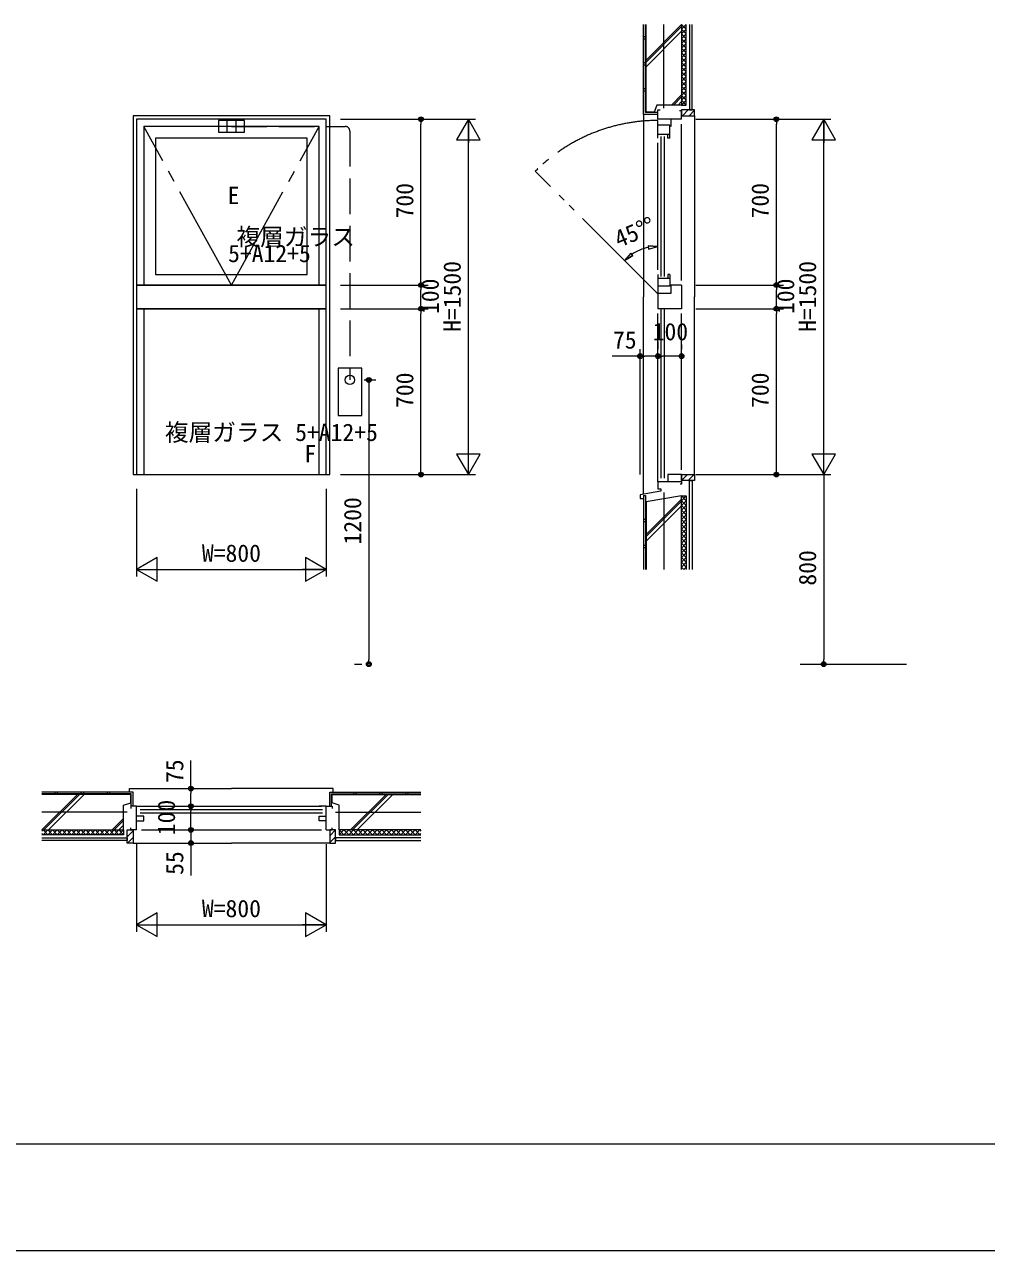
# Model space of a CAD drawing. Units: millimetres, scale not verified. Extents: x -14862 to 13831, y -10512 to 9500.
# Drawn here: x -2523 to 1537, y -4450 to 725 of the extents above; entities that cross this region are included whole.
import ezdxf
from ezdxf.enums import TextEntityAlignment as Align

# ---------------------------------------------------------------- set-up
doc = ezdxf.new("R2010")
doc.units = ezdxf.units.MM
doc.header["$LTSCALE"] = 50
for name, pattern in [('CHAIN2', [12, 9, -1, 1, -1]), ('DASHED3', [4, 3, -1]), ('DOUBLE_CHAIN2', [12.8, 9, -1, 0.6, -0.6, 0.6, -1])]:
    doc.linetypes.add(name, pattern=pattern)
for name, color, linetype, lineweight in [('0-2_YKK_ZWAK', 7, 'Continuous', 9), ('0-3_YKK_11', 2, 'Continuous', 9), ('0-4_YKK_12', 7, 'Continuous', 9), ('0-5_YSS_K', 4, 'Continuous', 9), ('0-6_YKK_13', 3, 'Continuous', 9), ('0-7_YKK_D', 4, 'Continuous', 9), ('0-8_YKK_A1', 4, 'Continuous', 9)]:
    doc.layers.add(name, color=color, linetype=linetype, lineweight=lineweight)
doc.styles.add('ＭＳ ゴシック', font='')
doc.styles.get('ＭＳ ゴシック').set_extended_font_data('MS Gothic')

msp = doc.modelspace()

# ---------------------------------------------------------------- linework, layer by layer
at = {"layer": '0-2_YKK_ZWAK'}
for p, q in [((-14850, -4000), (13650, -4000)), ((-14850, -4450), (13650, -4450))]:
    msp.add_line(p, q, dxfattribs=at)
at = {"layer": '0-3_YKK_11'}
for p, q in [((-1190, 325), (-820, 325)), ((-1190, 325), (-620, 325)), ((-850, 325), (-850, 305)), ((-650, 325), (-650, 225)), ((-650, -1174), (-650, 324)), ((310, 325), (680, 325)), ((310, 325), (880, 325)), ((650, 325), (650, 305)), ((850, 325), (850, 225)), ((850, -1174), (850, 324)), ((-850, -355), (-850, 305)), ((650, -355), (650, 305)), ((-700, 238.4), (-600, 238.4)), ((800, 238.4), (900, 238.4)), ((35.33, -240.1), (8.58, -270.58)), ((43.77, -250.43), (8.58, -270.58)), ((109.53, -209.37), (150, -212)), ((110.87, -222.63), (150, -212)), ((-850, -375), (-850, -355)), ((650, -375), (650, -355)), ((-1190, -375), (-820, -375)), ((-1190, -375), (-820, -375)), ((-850, -375), (-850, -395)), ((-850, -455), (-850, -395)), ((310, -375), (680, -375)), ((310, -375), (680, -375)), ((650, -375), (650, -395)), ((650, -455), (650, -395)), ((-850, -475), (-850, -455)), ((650, -475), (650, -455)), ((-1190, -475), (-820, -475)), ((-1190, -475), (-820, -475)), ((-850, -475), (-850, -495)), ((-850, -1155), (-850, -495)), ((310, -475), (680, -475)), ((310, -475), (680, -475)), ((650, -475), (650, -495)), ((650, -1155), (650, -495)), ((150, -615), (150, -645)), ((75, -1175), (75, -645)), ((150, -625), (150, -645)), ((250, -625), (250, -645)), ((75, -675), (-42.71, -675)), ((75, -675), (95, -675)), ((130, -675), (95, -675)), ((150, -675), (130, -675)), ((150, -675), (170, -675)), ((230, -675), (170, -675)), ((250, -675), (230, -675)), ((-1090, -775), (-1040, -775)), ((-1070, -775), (-1070, -795)), ((-1070, -795), (-1070, -1955)), ((-650, -1175), (-650, -1075)), ((-700, -1088.4), (-650, -1175)), ((-600, -1088.4), (-700, -1088.4)), ((-650, -1175), (-600, -1088.4)), ((900, -1088.4), (800, -1088.4)), ((850, -1175), (900, -1088.4)), ((-1190, -1175), (-820, -1175)), ((-1190, -1175), (-620, -1175)), ((-850, -1175), (-850, -1155)), ((310, -1175), (680, -1175)), ((310, -1175), (880, -1175)), ((650, -1175), (650, -1155)), ((850, -1175), (850, -1195)), ((-2050, -1235), (-2050, -1605)), ((-1250, -1235), (-1250, -1605)), ((850, -1195), (850, -1955)), ((-1963.4, -1525), (-2050, -1575)), ((-1963.4, -1625), (-1963.4, -1525)), ((-1336.6, -1525), (-1336.6, -1625)), ((-1250, -1575), (-1336.6, -1525)), ((-2050, -1575), (-1963.4, -1625)), ((-2050, -1575), (-1950, -1575)), ((-2049, -1575), (-1251, -1575)), ((-1250, -1575), (-1350, -1575)), ((-1336.6, -1625), (-1250, -1575)), ((-1070, -1975), (-1070, -1955)), ((850, -1975), (850, -1955)), ((-1130, -1975), (-1100, -1975)), ((-1821, -2500), (-1821, -2382.29)), ((-1881, -2500), (-1851, -2500)), ((-1821, -2500), (-1821, -2520)), ((-1821, -2555), (-1821, -2520)), ((-1881, -2575), (-1851, -2575)), ((-1871, -2575), (-1851, -2575)), ((-1821, -2575), (-1821, -2555)), ((-1821, -2575), (-1821, -2595)), ((-1821, -2655), (-1821, -2595)), ((-1821, -2655), (-1821, -2635)), ((-1881, -2675), (-1851, -2675)), ((-1871, -2675), (-1851, -2675)), ((-1821, -2675), (-1821, -2655)), ((-1821, -2675), (-1821, -2655)), ((-1821, -2675), (-1821, -2730)), ((-2050, -2735), (-2050, -3105)), ((-2005, -2730), (-1791, -2730)), ((-1821, -2730), (-1821, -2750)), ((-1250, -2735), (-1250, -3105)), ((-1821, -2750), (-1821, -2867.71)), ((-1963.4, -3025), (-2050, -3075)), ((-1963.4, -3125), (-1963.4, -3025)), ((-1336.6, -3025), (-1336.6, -3125)), ((-1250, -3075), (-1336.6, -3025)), ((-2050, -3075), (-1963.4, -3125)), ((-2050, -3075), (-1950, -3075)), ((-2049, -3075), (-1251, -3075)), ((-1250, -3075), (-1350, -3075)), ((-1336.6, -3125), (-1250, -3075))]:
    msp.add_line(p, q, dxfattribs=at)
at = {"layer": '0-3_YKK_11', "linetype": 'CHAIN2'}
msp.add_line((750, -1975), (1250, -1975), dxfattribs=at)
at = {"layer": '0-3_YKK_11'}
for points in [[(-600, 238.4), (-650, 325), (-700, 238.4)], [(900, 238.4), (850, 325), (800, 238.4)], [(800, -1088.4), (850, -1175), (850, -1075)]]:
    msp.add_lwpolyline(points, dxfattribs=at)
for points in [[(43.77, -250.43), (35.33, -240.1), (8.58, -270.58)], [(109.53, -209.37), (110.87, -222.63), (150, -212)]]:
    msp.add_lwpolyline(points, close=True, dxfattribs=at)
for centre, radius in [((-850, 325), 10), ((-850, 325), 6.5), ((650, 325), 10), ((650, 325), 6.5), ((-850, -375), 10), ((-850, -375), 10), ((-850, -375), 6.5), ((-850, -375), 6.5), ((650, -375), 10), ((650, -375), 10), ((650, -375), 6.5), ((650, -375), 6.5), ((-850, -475), 10), ((-850, -475), 10), ((650, -475), 10), ((650, -475), 10), ((-850, -475), 6.5), ((-850, -475), 6.5), ((650, -475), 6.5), ((650, -475), 6.5), ((75, -675), 10), ((75, -675), 6.5), ((150, -675), 10), ((150, -675), 10), ((150, -675), 6.5), ((150, -675), 6.5), ((250, -675), 10), ((250, -675), 6.5), ((-1070, -775), 10), ((-1070, -775), 6.5), ((-850, -1175), 10), ((-850, -1175), 6.5), ((650, -1175), 10), ((650, -1175), 6.5), ((-1070, -1975), 10), ((850, -1975), 10), ((-1070, -1975), 6.5), ((850, -1975), 6.5), ((-1821, -2500), 10), ((-1821, -2500), 6.5), ((-1821, -2575), 10), ((-1821, -2575), 10), ((-1821, -2575), 6.5), ((-1821, -2575), 6.5), ((-1821, -2675), 10), ((-1821, -2675), 10), ((-1821, -2675), 6.5), ((-1821, -2675), 6.5), ((-1821, -2730), 10), ((-1821, -2730), 6.5)]:
    msp.add_circle(centre, radius, dxfattribs=at)
msp.add_arc((150, -412), 200, 101.47833, 123.52165, dxfattribs=at)
at = {"layer": '0-4_YKK_12'}
for p, q in [((90, 345), (90, 725)), ((98, 353), (98, 725)), ((100, 575), (250, 725)), ((100, 355), (100, 725)), ((250, 725), (250, 385)), ((250, 705), (270, 725)), ((270, 385), (270, 725)), ((283, 725), (283, 365)), ((295, 365), (295, 725)), ((90, 675), (98, 675)), ((100, 566.52), (250, 716.51)), ((100, 546.72), (250, 696.72)), ((270, 685), (250, 705)), ((250, 665), (270, 685)), ((270, 665), (250, 685)), ((90, 665), (98, 665)), ((250, 645), (270, 665)), ((270, 645), (250, 665)), ((250, 625), (270, 645)), ((270, 625), (250, 645)), ((250, 605), (270, 625)), ((270, 605), (250, 625)), ((250, 585), (270, 605)), ((270, 585), (250, 605)), ((250, 565), (270, 585)), ((270, 565), (250, 585)), ((90, 565), (98, 565)), ((90, 555), (98, 555)), ((250, 545), (270, 565)), ((270, 545), (250, 565)), ((250, 525), (270, 545)), ((270, 525), (250, 545)), ((250, 505), (270, 525)), ((270, 505), (250, 525)), ((250, 485), (270, 505)), ((270, 485), (250, 505)), ((250, 465), (270, 485)), ((270, 465), (250, 485)), ((90, 455), (98, 455)), ((90, 445), (98, 445)), ((206.99, 385), (250, 428.02)), ((215.47, 385), (250, 419.53)), ((250, 445), (270, 465)), ((270, 445), (250, 465)), ((250, 425), (270, 445)), ((270, 425), (250, 445)), ((250, 405), (270, 425)), ((270, 405), (250, 425)), ((145, 385), (135, 355)), ((250, 385), (145, 385)), ((235.27, 385), (250, 399.73)), ((250, 385), (270, 405)), ((270, 385), (250, 405)), ((250, 385), (270, 385)), ((250, 365), (250, 340)), ((305, 365), (250, 365)), ((278.28, 365), (253.28, 340)), ((305, 363.43), (281.57, 340)), ((283, 365), (295, 365)), ((305, 340), (305, 365)), ((90, 345), (90, -425)), ((150, 345), (90, 345)), ((150, 353), (98, 353)), ((135, 355), (100, 355)), ((150, 345), (150, 353)), ((250, 340), (305, 340)), ((305, 340), (305, -425)), ((90, -1257.69), (90, -425)), ((305, -1175), (305, -425)), ((250, -1200), (275, -1175)), ((250, -1200), (250, -1175)), ((250, -1175), (305, -1175)), ((278.28, -1200), (303.28, -1175)), ((305, -1175), (305, -1200)), ((163, -1235), (163, -1245)), ((305, -1200), (250, -1200)), ((283, -1575), (283, -1200)), ((283, -1200), (295, -1200)), ((295, -1200), (295, -1575)), ((163, -1245), (75, -1260.3)), ((75, -1260.3), (75, -1275.3)), ((75, -1275.3), (90, -1275.3)), ((90, -1263), (90, -1575)), ((90, -1263), (98, -1263)), ((98, -1263), (98, -1575)), ((250, -1265), (100, -1290)), ((250, -1278.02), (100, -1428.01)), ((250, -1286.5), (100, -1436.5)), ((100, -1290), (100, -1575)), ((250, -1265), (270, -1285)), ((270, -1265), (250, -1285)), ((250, -1575), (250, -1265)), ((250, -1265), (270, -1265)), ((250, -1285), (270, -1305)), ((270, -1285), (250, -1305)), ((270, -1265), (270, -1575)), ((250, -1306.3), (100, -1456.3)), ((250, -1305), (270, -1325)), ((270, -1305), (250, -1325)), ((250, -1325), (270, -1345)), ((270, -1325), (250, -1345)), ((250, -1345), (270, -1365)), ((270, -1345), (250, -1365)), ((90, -1363), (98, -1363)), ((90, -1373), (98, -1373)), ((250, -1365), (270, -1385)), ((270, -1365), (250, -1385)), ((250, -1385), (270, -1405)), ((270, -1385), (250, -1405)), ((250, -1405), (270, -1425)), ((270, -1405), (250, -1425)), ((250, -1425), (270, -1445)), ((270, -1425), (250, -1445)), ((250, -1445), (270, -1465)), ((270, -1445), (250, -1465)), ((90, -1473), (98, -1473)), ((90, -1483), (98, -1483)), ((250, -1465), (270, -1485)), ((270, -1465), (250, -1485)), ((250, -1485), (270, -1505)), ((270, -1485), (250, -1505)), ((250, -1505), (270, -1525)), ((270, -1505), (250, -1525)), ((250, -1525), (270, -1545)), ((270, -1525), (250, -1545)), ((250, -1545), (270, -1565)), ((270, -1545), (250, -1565)), ((250, -1565), (260, -1575)), ((270, -1565), (260, -1575)), ((-2065, -2515), (-2450, -2515)), ((-2073, -2523), (-2450, -2523)), ((-2075, -2525), (-2450, -2525)), ((-2300, -2525), (-2450, -2675)), ((-2291.51, -2525), (-2441.51, -2675)), ((-2271.72, -2525), (-2421.72, -2675)), ((-2395, -2515), (-2395, -2523)), ((-2385, -2515), (-2385, -2523)), ((-2285, -2515), (-2285, -2523)), ((-2275, -2515), (-2275, -2523)), ((-2175, -2515), (-2175, -2523)), ((-2165, -2515), (-2165, -2523)), ((-2080, -2500), (-1650, -2500)), ((-2080, -2515), (-2080, -2500)), ((-2075, -2560), (-2075, -2525)), ((-2073, -2575), (-2073, -2523)), ((-2065, -2575), (-2065, -2515)), ((-1220, -2500), (-1650, -2500)), ((-1235, -2515), (-850, -2515)), ((-1235, -2575), (-1235, -2515)), ((-1227, -2523), (-850, -2523)), ((-1227, -2575), (-1227, -2523)), ((-1225, -2525), (-850, -2525)), ((-1225, -2560), (-1225, -2525)), ((-1220, -2515), (-1220, -2500)), ((-1146.98, -2675), (-996.99, -2525)), ((-1138.5, -2675), (-988.5, -2525)), ((-1135, -2515), (-1135, -2523)), ((-1125, -2515), (-1125, -2523)), ((-1118.7, -2675), (-968.7, -2525)), ((-1025, -2515), (-1025, -2523)), ((-1015, -2515), (-1015, -2523)), ((-915, -2515), (-915, -2523)), ((-905, -2515), (-905, -2523)), ((-2105, -2570), (-2075, -2560)), ((-2105, -2675), (-2105, -2570)), ((-2065, -2575), (-2073, -2575)), ((-1235, -2575), (-1227, -2575)), ((-1195, -2570), (-1225, -2560)), ((-1195, -2675), (-1195, -2570)), ((-2105, -2626.98), (-2153.02, -2675)), ((-2105, -2635.47), (-2144.53, -2675)), ((-2450, -2675), (-2105, -2675)), ((-2445, -2675), (-2450, -2680)), ((-2445, -2695), (-2450, -2690)), ((-2425, -2675), (-2445, -2695)), ((-2425, -2695), (-2445, -2675)), ((-2405, -2675), (-2425, -2695)), ((-2405, -2695), (-2425, -2675)), ((-2385, -2675), (-2405, -2695)), ((-2385, -2695), (-2405, -2675)), ((-2365, -2675), (-2385, -2695)), ((-2365, -2695), (-2385, -2675)), ((-2345, -2675), (-2365, -2695)), ((-2345, -2695), (-2365, -2675)), ((-2325, -2675), (-2345, -2695)), ((-2325, -2695), (-2345, -2675)), ((-2305, -2675), (-2325, -2695)), ((-2305, -2695), (-2325, -2675)), ((-2285, -2675), (-2305, -2695)), ((-2285, -2695), (-2305, -2675)), ((-2265, -2675), (-2285, -2695)), ((-2265, -2695), (-2285, -2675)), ((-2245, -2675), (-2265, -2695)), ((-2245, -2695), (-2265, -2675)), ((-2225, -2675), (-2245, -2695)), ((-2225, -2695), (-2245, -2675)), ((-2205, -2675), (-2225, -2695)), ((-2205, -2695), (-2225, -2675)), ((-2185, -2675), (-2205, -2695)), ((-2185, -2695), (-2205, -2675)), ((-2165, -2675), (-2185, -2695)), ((-2165, -2695), (-2185, -2675)), ((-2145, -2675), (-2165, -2695)), ((-2145, -2695), (-2165, -2675)), ((-2125, -2675), (-2145, -2695)), ((-2125, -2695), (-2145, -2675)), ((-2105, -2675), (-2125, -2695)), ((-2105, -2695), (-2125, -2675)), ((-2105, -2655.27), (-2124.73, -2675)), ((-2105, -2675), (-2105, -2695)), ((-2090, -2675), (-2065, -2675)), ((-2090, -2730), (-2090, -2675)), ((-2090, -2703.28), (-2065, -2678.28)), ((-2065, -2675), (-2065, -2730)), ((-1210, -2675), (-1235, -2700)), ((-1210, -2675), (-1235, -2675)), ((-1235, -2675), (-1235, -2730)), ((-1210, -2730), (-1210, -2675)), ((-850, -2675), (-1195, -2675)), ((-1195, -2675), (-1175, -2695)), ((-1195, -2695), (-1175, -2675)), ((-1195, -2675), (-1195, -2695)), ((-1175, -2675), (-1155, -2695)), ((-1175, -2695), (-1155, -2675)), ((-1155, -2675), (-1135, -2695)), ((-1155, -2695), (-1135, -2675)), ((-1135, -2675), (-1115, -2695)), ((-1135, -2695), (-1115, -2675)), ((-1115, -2675), (-1095, -2695)), ((-1115, -2695), (-1095, -2675)), ((-1095, -2675), (-1075, -2695)), ((-1095, -2695), (-1075, -2675)), ((-1075, -2675), (-1055, -2695)), ((-1075, -2695), (-1055, -2675)), ((-1055, -2675), (-1035, -2695)), ((-1055, -2695), (-1035, -2675)), ((-1035, -2675), (-1015, -2695)), ((-1035, -2695), (-1015, -2675)), ((-1015, -2675), (-995, -2695)), ((-1015, -2695), (-995, -2675)), ((-995, -2675), (-975, -2695)), ((-995, -2695), (-975, -2675)), ((-975, -2675), (-955, -2695)), ((-975, -2695), (-955, -2675)), ((-955, -2675), (-935, -2695)), ((-955, -2695), (-935, -2675)), ((-935, -2675), (-915, -2695)), ((-935, -2695), (-915, -2675)), ((-915, -2675), (-895, -2695)), ((-915, -2695), (-895, -2675)), ((-895, -2675), (-875, -2695)), ((-895, -2695), (-875, -2675)), ((-875, -2675), (-855, -2695)), ((-875, -2695), (-855, -2675)), ((-855, -2675), (-850, -2680)), ((-855, -2695), (-850, -2690)), ((-2105, -2695), (-2450, -2695)), ((-2450, -2708), (-2090, -2708)), ((-2090, -2720), (-2450, -2720)), ((-2090, -2708), (-2090, -2720)), ((-2065, -2730), (-2090, -2730)), ((-2088.43, -2730), (-2065, -2706.57)), ((-2065, -2730), (-1650, -2730)), ((-1235, -2730), (-1650, -2730)), ((-1210, -2703.28), (-1235, -2728.28)), ((-1235, -2730), (-1210, -2730)), ((-850, -2708), (-1210, -2708)), ((-1210, -2708), (-1210, -2720)), ((-1210, -2720), (-850, -2720)), ((-1195, -2695), (-850, -2695))]:
    msp.add_line(p, q, dxfattribs=at)
at = {"layer": '0-4_YKK_12', "linetype": 'CHAIN2'}
for p, q in [((175, 372.5), (175, 725)), ((175, -1250), (175, -1575)), ((-2090, -2600), (-2450, -2600)), ((-1210, -2600), (-850, -2600))]:
    msp.add_line(p, q, dxfattribs=at)
at = {"layer": '0-4_YKK_12'}
msp.add_lwpolyline([(250, 685), (270, 705), (250, 725)], dxfattribs=at)
at = {"layer": '0-5_YSS_K'}
for p, q in [((-2065, 340), (-2065, -1175)), ((-1235, 340), (-2065, 340)), ((-1250, 325), (-2050, 325)), ((-2050, 325), (-2050, -375)), ((-1250, -375), (-1250, 325)), ((-1235, -1175), (-1235, 340)), ((-1280, 295), (-2020, 295)), ((-2020, 295), (-2020, -375)), ((-1280, -375), (-1280, 295)), ((-1330, 245), (-1970, 245)), ((-1970, 245), (-1970, -330)), ((-1330, -330), (-1330, 245)), ((-1970, -330), (-1330, -330)), ((-2050, -375), (-2050, -475)), ((-2020, -375), (-1280, -375)), ((-1250, -475), (-1250, -375)), ((-2050, -475), (-2050, -1175)), ((-2050, -475), (-1250, -475)), ((-1250, -475), (-2050, -475)), ((-2020, -475), (-2020, -1175)), ((-1280, -475), (-2020, -475)), ((-1280, -1175), (-1280, -475)), ((-1250, -1175), (-1250, -475)), ((-2065, -1175), (-1235, -1175)), ((-2050, -1175), (-1250, -1175)), ((-2020, -1175), (-1280, -1175))]:
    msp.add_line(p, q, dxfattribs=at)
at = {"layer": '0-5_YSS_K', "linetype": 'CHAIN2'}
for q in [(-2020, 295), (-1280, 295)]:
    msp.add_line((-1650, -375), q, dxfattribs=at)
at = {"layer": '0-5_YSS_K', "linetype": 'DASHED3'}
for p, q in [((-1650, 295), (-1170, 295)), ((-1150, 275), (-1150, -775))]:
    msp.add_line(p, q, dxfattribs=at)
at = {"layer": '0-5_YSS_K'}
msp.add_lwpolyline([(-2050, -375), (-1250, -375), (-2050, -375)], dxfattribs=at)
at = {"layer": '0-5_YSS_K', "linetype": 'DASHED3'}
msp.add_arc((-1170, 275), 20, 0, 90, dxfattribs=at)
at = {"layer": '0-6_YKK_13'}
for p, q in [((-1595, 320), (-1705, 320)), ((-1705, 320), (-1705, 270)), ((-1670, 320), (-1670, 270)), ((-1630, 270), (-1630, 320)), ((-1595, 270), (-1595, 320)), ((-1705, 270), (-1595, 270)), ((-1100, -725), (-1200, -725)), ((-1100, -925), (-1100, -725))]:
    msp.add_line(p, q, dxfattribs=at)
msp.add_lwpolyline([(-1200, -725), (-1200, -925), (-1100, -925)], dxfattribs=at)
msp.add_circle((-1150, -775), 20, dxfattribs=at)
at = {"layer": '0-7_YKK_D'}
for p, q in [((-2075, -2575), (-2075, -2584)), ((-2050, -2575), (-2075, -2575)), ((-2050, -2575), (-2020, -2575)), ((-2050, -2675), (-2050, -2575)), ((-2030, -2575), (-1270, -2575)), ((-1250, -2575), (-1280, -2575)), ((-1250, -2575), (-1225, -2575)), ((-1250, -2675), (-1250, -2575)), ((-1225, -2575), (-1225, -2584)), ((-2020, -2617), (-2050, -2617)), ((-2050, -2636), (-2020, -2636)), ((-2035, -2589), (-1265, -2589)), ((-2035, -2603), (-1265, -2603)), ((-2020, -2636), (-2020, -2617)), ((-1280, -2617), (-1250, -2617)), ((-1280, -2636), (-1280, -2617)), ((-1250, -2636), (-1280, -2636)), ((-2075, -2675), (-2075, -2666)), ((-2050, -2675), (-2075, -2675)), ((-2030, -2675), (-1270, -2675)), ((-1250, -2675), (-1225, -2675)), ((-1225, -2675), (-1225, -2666))]:
    msp.add_line(p, q, dxfattribs=at)
at = {"layer": '0-8_YKK_A1'}
for p, q in [((150, 365), (159, 365)), ((150, 325), (150, 365)), ((250, 325), (150, 325)), ((150, 245), (150, 320)), ((204, 325), (204, 295)), ((250, 360), (241, 360)), ((250, 325), (250, 360)), ((200, 300), (150, 300)), ((200, 261), (150, 261)), ((192, 245), (192, 261)), ((200, 245), (200, 300)), ((250, -355), (250, 305)), ((150, -310), (150, 225)), ((164, -338), (164, 253)), ((178, -338), (178, 253)), ((200, 245), (192, 245)), ((150, -330), (150, -412)), ((150, -346), (200, -346)), ((192, -330), (192, -346)), ((200, -330), (192, -330)), ((200, -330), (200, -380)), ((200, -380), (150, -380)), ((150, -410), (150, -475)), ((177, -410), (150, -410)), ((204, -410), (150, -410)), ((204, -375), (204, -410)), ((250, -375), (204, -375)), ((250, -375), (250, -475)), ((250, -475), (150, -475)), ((150, -1185), (150, -495)), ((164, -1190), (164, -475)), ((178, -1190), (178, -475)), ((211, -475), (192, -475)), ((250, -1155), (250, -495)), ((192, -1175), (192, -1205)), ((250, -1175), (192, -1175)), ((250, -1175), (250, -1215)), ((150, -1205), (150, -1235)), ((250, -1205), (150, -1205)), ((150, -1235), (163, -1235)), ((163, -1235), (163, -1245)), ((250, -1215), (244, -1215))]:
    msp.add_line(p, q, dxfattribs=at)
at = {"layer": '0-8_YKK_A1', "linetype": 'DOUBLE_CHAIN2'}
msp.add_line((150, -412), (-367.6, 105.6), dxfattribs=at)
at = {"layer": '0-8_YKK_A1'}
msp.add_lwpolyline([(192, -1205), (150, -1205), (150, -1175)], dxfattribs=at)
at = {"layer": '0-8_YKK_A1', "linetype": 'DOUBLE_CHAIN2'}
msp.add_arc((150, -412), 732, 90, 135, dxfattribs=at)

# ---------------------------------------------------------------- texts
at = {"layer": '0-3_YKK_11', "color": 4, "style": 'ＭＳ ゴシック'}
for s, rotation, p in [('700', 90, (-860, -93.57)), ('700', 90, (640, -93.57)), ('45%%d%%d', 22.5, (-6.2, -238.57)), ('H=1500', 90, (-660, -572.43)), ('H=1500', 90, (840, -572.43)), ('100', 90, (-752.5, -497)), ('100', 90, (747.5, -497)), ('700', 90, (-860, -893.57)), ('700', 90, (640, -893.57)), ('1200', 90, (-1080, -1469.86)), ('800', 90, (840, -1643.57)), ('75', 90, (-1831, -2476.86)), ('100', 90, (-1866, -2697)), ('55', 90, (-1831, -2864.57))]:
    msp.add_text(s, height=73.31, rotation=rotation, dxfattribs=at).set_placement(p, align=Align.BOTTOM_LEFT)
for s, p in [('100', (128, -630)), ('75', (-39.57, -665)), ('W=800', (-1774.57, -1565)), ('W=800', (-1774.57, -3065))]:
    msp.add_text(s, height=73.31, dxfattribs=at).set_placement(p, align=Align.BOTTOM_LEFT)
at = {"layer": '0-5_YSS_K', "style": 'ＭＳ ゴシック'}
for s, p in [('E', (-1666, -55)), ('複層ガラス', (-1628.8, -230)), ('5+A12+5', (-1664, -300)), ('複層ガラス 5+A12+5', (-1930.8, -1055)), ('F', (-1342, -1145))]:
    msp.add_text(s, height=73.31, dxfattribs=at).set_placement(p, align=Align.BOTTOM_LEFT)

doc.saveas('drawing.dxf')
